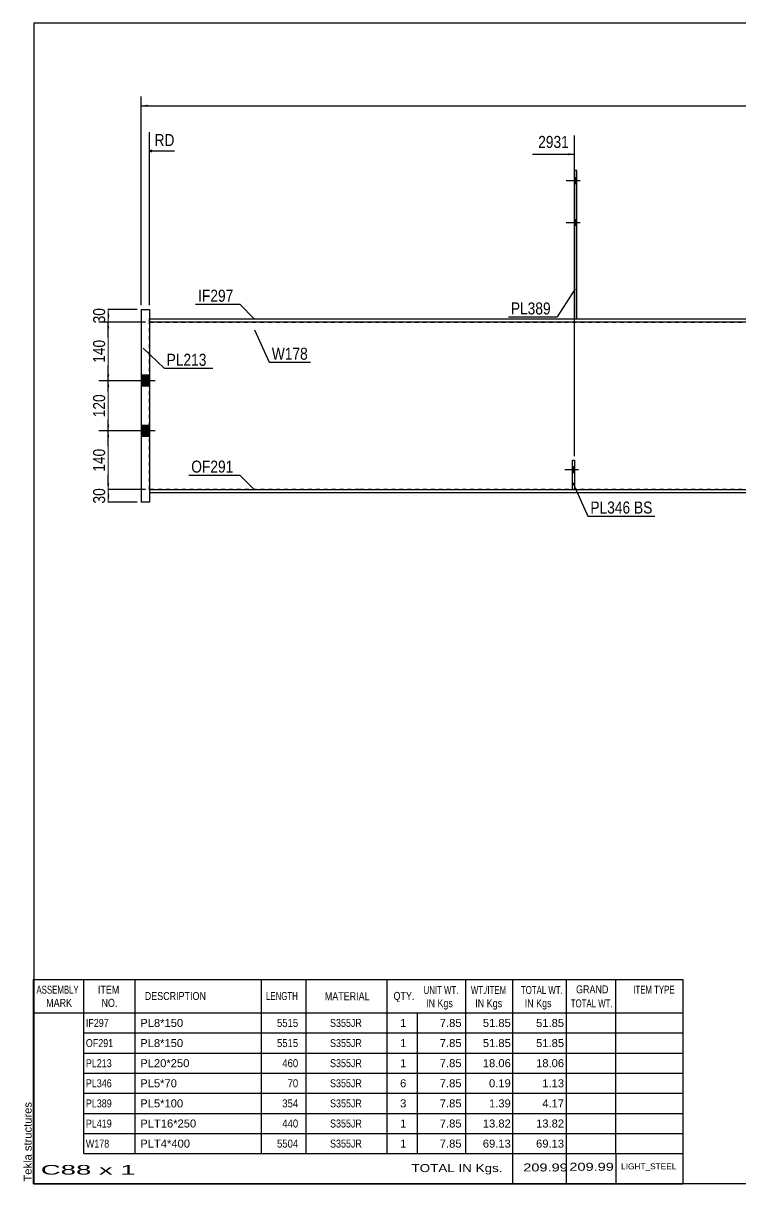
# Model space of a CAD drawing. Header units: millimetres. Extents: x -305 to 97, y -166 to 111.
# Drawn here: x -305.3 to -134.1, y -165.7 to 111.3 of the extents above; entities that cross this region are included whole.
import ezdxf

# ---------------------------------------------------------------- set-up
doc = ezdxf.new("R2010")
doc.units = ezdxf.units.MM
doc.linetypes.add('DXK_LINE_DOT1', pattern=[1.8814, 0.9407, -0.9407])
doc.linetypes.add('DXK_LINE_DOT2', pattern=[3.9198, 1.9599, -1.9599])
doc.styles.add('Arial', font='ARIAL.TTF', dxfattribs={"height": 0.2})
doc.styles.add('Arial Narrow', font='ARIALN.TTF', dxfattribs={"height": 0.2})

# ---------------------------------------------------------------- blocks, each defined once
blk = doc.blocks.new('Unknown-624481099-6954')
at = {"color": 5, "linetype": 'Continuous'}
for p, q in [((97.18, 111.33), (-302.82, 111.33)), ((-302.82, 111.33), (-302.82, -165.67)), ((97.18, -165.67), (97.18, 111.33)), ((-302.82, -165.67), (97.18, -165.67))]:
    blk.add_line(p, q, dxfattribs=at)
at = {"color": 174, "linetype": 'Continuous', "style": 'Arial'}
blk.add_text('Tekla structures', height=1.9102, rotation=90, dxfattribs=at).set_placement((-303.32, -165.17))
blk = doc.blocks.new('Part-624481099-9206 - 6020')
at = {"color": 2, "linetype": 'Continuous'}
for p, q in [((-174.28, 0), (-174.28, 7)), ((-174.28, 7), (-173.78, 7)), ((-173.78, 7), (-173.78, 0))]:
    blk.add_line(p, q, dxfattribs=at)
blk = doc.blocks.new('Part-624481099-6067 - 6020')
at = {"color": 2, "linetype": 'Continuous'}
for p, q in [((-275.18, 0), (-225.18, 0)), ((-225.18, -0.8), (-275.18, -0.8)), ((-225.08, 0), (-122.48, 0)), ((-122.48, -0.8), (-225.08, -0.8)), ((-122.38, 0), (-19.78, 0)), ((-19.78, -0.8), (-122.38, -0.8)), ((-19.68, 0), (62.36, 0)), ((62.36, -0.8), (-19.68, -0.8)), ((62.36, 0), (62.36, -0.8))]:
    blk.add_line(p, q, dxfattribs=at)
at = {"color": 7, "linetype": 'DXK_LINE_DOT1'}
for p, q in [((-275.18, 0), (-275.18, -0.8)), ((60.19, -0.8), (60.19, 0))]:
    blk.add_line(p, q, dxfattribs=at)
blk = doc.blocks.new('Part-624481099-6068 - 6020')
at = {"color": 2, "linetype": 'Continuous'}
for p, q in [((-275.18, 40.8), (-225.18, 40.8)), ((-225.18, 40), (-275.18, 40)), ((-225.08, 40.8), (-122.48, 40.8)), ((-122.48, 40), (-225.08, 40)), ((-122.38, 40.8), (-19.78, 40.8)), ((-19.78, 40), (-122.38, 40)), ((-19.68, 40.8), (62.36, 40.8)), ((62.36, 40), (-19.68, 40)), ((62.36, 40.8), (62.36, 40))]:
    blk.add_line(p, q, dxfattribs=at)
at = {"color": 7, "linetype": 'DXK_LINE_DOT1'}
for p, q in [((-275.18, 40), (-275.18, 40.8)), ((60.19, 40), (60.19, 40.8))]:
    blk.add_line(p, q, dxfattribs=at)
blk = doc.blocks.new('Part-624481099-6072 - 6020')
at = {"color": 2, "linetype": 'Continuous'}
for p, q in [((-277.18, 43), (-275.18, 43)), ((-277.18, 43), (-277.18, -3)), ((-275.18, 43), (-275.18, -3)), ((-275.18, -3), (-277.18, -3))]:
    blk.add_line(p, q, dxfattribs=at)
blk = doc.blocks.new('Part-624481099-6087 - 6020')
at = {"color": 7, "linetype": 'DXK_LINE_DOT1'}
for p, q in [((-275.18, 40), (-225.18, 40)), ((-275.18, 0), (-275.18, 40)), ((-225.08, 40), (-122.48, 40)), ((-122.38, 40), (-19.78, 40)), ((-19.68, 40), (61.24, 40)), ((-71.58, 0), (-122.38, 0)), ((-19.78, 0), (-71.08, 0)), ((31.12, 0), (-19.68, 0)), ((61.24, 0), (31.62, 0)), ((-225.18, 0), (-275.18, 0)), ((-122.48, 0), (-225.08, 0))]:
    blk.add_line(p, q, dxfattribs=at)
at = {"color": 2, "linetype": 'Continuous'}
blk.add_line((61.24, 40), (61.24, 0), dxfattribs=at)
blk = doc.blocks.new('Bolt-624481099-6091 - 6020')
at = {"linetype": 'Continuous'}
for points in [[(-275.18, 24.7), (-275.18, 27.3), (-277.18, 27.3), (-277.18, 24.7)], [(-275.18, 24.7), (-275.18, 27.3), (-277.18, 27.3), (-277.18, 24.7)], [(-275.18, 12.7), (-275.18, 15.3), (-277.18, 15.3), (-277.18, 12.7)], [(-275.18, 12.7), (-275.18, 15.3), (-277.18, 15.3), (-277.18, 12.7)]]:
    blk.add_hatch(color=3, dxfattribs=at).paths.add_polyline_path(points)
at = {"color": 3, "linetype": 'Continuous'}
for p, q in [((-275.18, 27.3), (-277.18, 27.3)), ((-275.18, 27.3), (-277.18, 27.3)), ((-273.88, 26), (-277.18, 26)), ((-273.88, 26), (-277.18, 26)), ((-275.18, 24.7), (-277.18, 24.7)), ((-275.18, 24.7), (-277.18, 24.7)), ((-275.18, 15.3), (-277.18, 15.3)), ((-275.18, 15.3), (-277.18, 15.3)), ((-273.88, 14), (-277.18, 14)), ((-273.88, 14), (-277.18, 14)), ((-275.18, 12.7), (-277.18, 12.7)), ((-275.18, 12.7), (-277.18, 12.7))]:
    blk.add_line(p, q, dxfattribs=at)
blk = doc.blocks.new('Part-624481099-9203 - 6020')
at = {"color": 7, "linetype": 'DXK_LINE_DOT1'}
for p, q in [((-174.28, 0), (-174.28, 7)), ((-174.28, 7), (-173.78, 7)), ((-173.78, 7), (-173.78, 0)), ((-174.28, 1.5), (-173.78, 1.5))]:
    blk.add_line(p, q, dxfattribs=at)
blk = doc.blocks.new('Part-624481099-9202 - 6020')
at = {"color": 2, "linetype": 'Continuous'}
for p, q in [((-173.28, 76.2), (-173.78, 76.2)), ((-173.78, 76.2), (-173.78, 40.8)), ((-173.28, 40.8), (-173.28, 76.2))]:
    blk.add_line(p, q, dxfattribs=at)
at = {"color": 7, "linetype": 'DXK_LINE_DOT1'}
blk.add_line((-173.78, 40.8), (-173.28, 40.8), dxfattribs=at)
blk = doc.blocks.new('Bolt-624481099-9209 - 6020')
at = {"linetype": 'Continuous'}
for points in [[(-173.28, 73), (-173.28, 74.4), (-173.78, 74.4), (-173.78, 73)], [(-173.28, 73), (-173.28, 74.4), (-173.78, 74.4), (-173.78, 73)], [(-173.28, 63), (-173.28, 64.4), (-173.78, 64.4), (-173.78, 63)], [(-173.28, 63), (-173.28, 64.4), (-173.78, 64.4), (-173.78, 63)]]:
    blk.add_hatch(color=3, dxfattribs=at).paths.add_polyline_path(points)
at = {"color": 3, "linetype": 'Continuous'}
for p, q in [((-172.48, 73.7), (-175.78, 73.7)), ((-172.48, 73.7), (-175.78, 73.7)), ((-173.28, 74.4), (-173.78, 74.4)), ((-173.28, 74.4), (-173.78, 74.4)), ((-173.28, 73), (-173.78, 73)), ((-173.28, 73), (-173.78, 73)), ((-173.28, 64.4), (-173.78, 64.4)), ((-173.28, 64.4), (-173.78, 64.4)), ((-172.48, 63.7), (-175.78, 63.7)), ((-172.48, 63.7), (-175.78, 63.7)), ((-173.28, 63), (-173.78, 63)), ((-173.28, 63), (-173.78, 63))]:
    blk.add_line(p, q, dxfattribs=at)
blk = doc.blocks.new('Bolt-624481099-9210 - 6020')
at = {"color": 3, "linetype": 'DXK_LINE_DOT2'}
for p, q in [((-172.83, 4.7), (-176.13, 4.7)), ((-173.78, 5.4), (-174.28, 5.4)), ((-173.78, 4), (-174.28, 4))]:
    blk.add_line(p, q, dxfattribs=at)
blk = doc.blocks.new('Bolt-624481099-9213 - 6020')
at = {"linetype": 'Continuous'}
blk.add_hatch(color=3, dxfattribs=at).paths.add_polyline_path([(-173.78, 4), (-173.78, 5.4), (-174.28, 5.4), (-174.28, 4)])
at = {"color": 3, "linetype": 'Continuous'}
for p, q in [((-172.83, 4.7), (-176.13, 4.7)), ((-173.78, 5.4), (-174.28, 5.4)), ((-173.78, 4), (-174.28, 4))]:
    blk.add_line(p, q, dxfattribs=at)
blk = doc.blocks.new('StraightDimension-624481099-7207 - 6020')
at = {"linetype": 'Continuous'}
for points in [[(-285.3, 24.5), (-285.05, 26), (-284.8, 24.5)], [(-284.8, 15.5), (-285.05, 14), (-285.3, 15.5)]]:
    blk.add_hatch(color=7, dxfattribs=at).paths.add_polyline_path(points)
at = {"color": 7, "linetype": 'Continuous'}
for p, q in [((-276.18, 26), (-287.3, 26)), ((-285.05, 14), (-285.05, 26)), ((-276.18, 14), (-287.3, 14))]:
    blk.add_line(p, q, dxfattribs=at)
at = {"color": 0}
blk.add_wipeout([(-285.2, 23.34), (-289.4, 23.34), (-289.4, 16.66), (-285.2, 16.66)], dxfattribs=at)
at = {"color": 3, "style": 'Arial Narrow'}
blk.add_text('120', height=2.863, rotation=90.0002, dxfattribs=at).set_placement((-285.8, 17.26))
blk = doc.blocks.new('StraightDimension-624481099-9736 - 6020')
at = {"linetype": 'Continuous'}
blk.add_hatch(color=7, dxfattribs=at).paths.add_polyline_path([(-175.28, 80.3), (-173.78, 80.05), (-175.28, 79.8)])
at = {"color": 7, "linetype": 'Continuous'}
for p, q in [((-173.78, 8), (-173.78, 84.55)), ((-183.84, 80.05), (-173.78, 80.05))]:
    blk.add_line(p, q, dxfattribs=at)
at = {"color": 0, "linetype": 'Continuous'}
blk.add_wipeout([(-268.65, 81.4), (-268.65, 85.6), (-274.59, 85.6), (-274.59, 81.4)], dxfattribs=at)
at = {"color": 7, "linetype": 'Continuous'}
for p, q in [((-275.18, 44), (-275.18, 85.3)), ((-274.68, 81.05), (-275.18, 80.8)), ((-274.68, 80.55), (-275.18, 80.8)), ((-269.25, 80.8), (-275.18, 80.8))]:
    blk.add_line(p, q, dxfattribs=at)
at = {"color": 3, "linetype": 'Continuous', "style": 'Arial Narrow'}
blk.add_text('RD', height=2.863, dxfattribs=at).set_placement((-273.99, 82))
at = {"color": 0}
blk.add_wipeout([(-174.56, 80.95), (-174.56, 85.15), (-183.07, 85.15), (-183.07, 80.95)], dxfattribs=at)
at = {"color": 3, "style": 'Arial Narrow'}
blk.add_text('2931', height=2.863, dxfattribs=at).set_placement((-182.47, 81.55))
blk = doc.blocks.new('StraightDimension-624481099-7205 - 6020')
at = {"linetype": 'Continuous'}
for points in [[(-285.3, 41.5), (-285.05, 43), (-284.8, 41.5)], [(-284.8, 41.5), (-285.05, 40), (-285.3, 41.5)]]:
    blk.add_hatch(color=7, dxfattribs=at).paths.add_polyline_path(points)
at = {"color": 7, "linetype": 'Continuous'}
for p, q in [((-278.18, 43), (-287.3, 43)), ((-285.05, 40), (-285.05, 43)), ((-276.18, 40), (-287.3, 40))]:
    blk.add_line(p, q, dxfattribs=at)
at = {"color": 0}
blk.add_wipeout([(-285.2, 43.93), (-289.4, 43.93), (-289.4, 39.07), (-285.2, 39.07)], dxfattribs=at)
at = {"color": 3, "style": 'Arial Narrow'}
blk.add_text('30', height=2.863, rotation=90.0002, dxfattribs=at).set_placement((-285.8, 39.67))
blk = doc.blocks.new('StraightDimension-624481099-7206 - 6020')
at = {"linetype": 'Continuous'}
for points in [[(-285.3, 38.5), (-285.05, 40), (-284.8, 38.5)], [(-284.8, 27.5), (-285.05, 26), (-285.3, 27.5)]]:
    blk.add_hatch(color=7, dxfattribs=at).paths.add_polyline_path(points)
at = {"color": 7, "linetype": 'Continuous'}
for p, q in [((-276.18, 40), (-287.3, 40)), ((-285.05, 26), (-285.05, 40)), ((-276.18, 26), (-287.3, 26))]:
    blk.add_line(p, q, dxfattribs=at)
at = {"color": 0}
blk.add_wipeout([(-285.2, 36.34), (-289.4, 36.34), (-289.4, 29.66), (-285.2, 29.66)], dxfattribs=at)
at = {"color": 3, "style": 'Arial Narrow'}
blk.add_text('140', height=2.863, rotation=90.0002, dxfattribs=at).set_placement((-285.8, 30.26))
blk = doc.blocks.new('StraightDimension-624481099-7208 - 6020')
at = {"linetype": 'Continuous'}
for points in [[(-285.3, 12.5), (-285.05, 14), (-284.8, 12.5)], [(-284.8, 1.5), (-285.05, 0), (-285.3, 1.5)]]:
    blk.add_hatch(color=7, dxfattribs=at).paths.add_polyline_path(points)
at = {"color": 7, "linetype": 'Continuous'}
for p, q in [((-276.18, 14), (-287.3, 14)), ((-285.05, 0), (-285.05, 14)), ((-276.18, 0), (-287.3, 0))]:
    blk.add_line(p, q, dxfattribs=at)
at = {"color": 0}
blk.add_wipeout([(-285.2, 10.34), (-289.4, 10.34), (-289.4, 3.66), (-285.2, 3.66)], dxfattribs=at)
at = {"color": 3, "style": 'Arial Narrow'}
blk.add_text('140', height=2.863, rotation=90.0002, dxfattribs=at).set_placement((-285.8, 4.26))
blk = doc.blocks.new('StraightDimension-624481099-7209 - 6020')
at = {"linetype": 'Continuous'}
for points in [[(-285.3, -1.5), (-285.05, 0), (-284.8, -1.5)], [(-284.8, -1.5), (-285.05, -3), (-285.3, -1.5)]]:
    blk.add_hatch(color=7, dxfattribs=at).paths.add_polyline_path(points)
at = {"color": 7, "linetype": 'Continuous'}
for p, q in [((-276.18, 0), (-287.3, 0)), ((-285.05, -3), (-285.05, 0)), ((-278.18, -3), (-287.3, -3))]:
    blk.add_line(p, q, dxfattribs=at)
at = {"color": 0}
blk.add_wipeout([(-285.2, 0.93), (-289.4, 0.93), (-289.4, -3.93), (-285.2, -3.93)], dxfattribs=at)
at = {"color": 3, "style": 'Arial Narrow'}
blk.add_text('30', height=2.863, rotation=90.0002, dxfattribs=at).set_placement((-285.8, -3.33))
blk = doc.blocks.new('StraightDimension-624481099-7290 - 6020')
at = {"linetype": 'Continuous'}
for points in [[(-275.68, 91.36), (-277.18, 91.61), (-275.68, 91.86)], [(63.14, 91.86), (64.64, 91.61), (63.14, 91.36)]]:
    blk.add_hatch(color=7, dxfattribs=at).paths.add_polyline_path(points)
at = {"color": 7, "linetype": 'Continuous'}
for p, q in [((-277.18, 44), (-277.18, 93.86)), ((-277.18, 91.61), (64.64, 91.61)), ((64.64, 43), (64.64, 93.86))]:
    blk.add_line(p, q, dxfattribs=at)
at = {"color": 0}
blk.add_wipeout([(-102.01, 91.76), (-102.01, 95.96), (-110.52, 95.96), (-110.52, 91.76)], dxfattribs=at)
at = {"color": 3, "style": 'Arial Narrow'}
blk.add_text('5558', height=2.863, dxfattribs=at).set_placement((-109.92, 92.36))
blk = doc.blocks.new('CBS_BOM-624481099-9946')
at = {"color": 7, "linetype": 'Continuous'}
for p, q in [((-302.85, -124.91), (-302.85, -116.91)), ((-302.85, -116.91), (-147.93, -116.91)), ((-290.85, -124.91), (-290.85, -116.91)), ((-278.66, -124.91), (-278.66, -116.91)), ((-248.5, -124.91), (-248.5, -116.91)), ((-237.82, -124.91), (-237.82, -116.91)), ((-218.5, -124.91), (-218.5, -116.91)), ((-199.7, -124.91), (-199.7, -116.91)), ((-188.49, -124.91), (-188.49, -116.91)), ((-175.7, -124.91), (-175.7, -116.91)), ((-163.95, -124.91), (-163.95, -116.91)), ((-147.93, -116.91), (-147.93, -124.9)), ((-302.85, -124.91), (-147.93, -124.91)), ((-302.85, -129.71), (-302.85, -124.91)), ((-290.85, -129.71), (-290.85, -124.91)), ((-278.66, -129.71), (-278.66, -124.91)), ((-248.5, -129.71), (-248.5, -124.91)), ((-237.82, -129.71), (-237.82, -124.91)), ((-218.5, -129.71), (-218.5, -124.91)), ((-211.24, -129.71), (-211.24, -124.91)), ((-199.7, -129.71), (-199.7, -124.91)), ((-188.49, -129.71), (-188.49, -124.91)), ((-175.7, -129.71), (-175.7, -124.91)), ((-163.93, -129.71), (-163.93, -124.91)), ((-147.93, -124.91), (-147.93, -129.71)), ((-302.85, -134.51), (-302.85, -129.71)), ((-290.85, -129.71), (-147.93, -129.71)), ((-290.85, -134.51), (-290.85, -129.71)), ((-278.66, -134.51), (-278.66, -129.71)), ((-248.5, -134.51), (-248.5, -129.71)), ((-237.82, -134.51), (-237.82, -129.71)), ((-218.5, -134.51), (-218.5, -129.71)), ((-211.24, -134.51), (-211.24, -129.71)), ((-199.7, -134.51), (-199.7, -129.71)), ((-188.49, -134.51), (-188.49, -129.71)), ((-175.7, -134.51), (-175.7, -129.71)), ((-163.93, -134.51), (-163.93, -129.71)), ((-147.93, -129.71), (-147.93, -134.51)), ((-302.85, -139.31), (-302.85, -134.51)), ((-290.85, -134.51), (-147.93, -134.51)), ((-290.85, -139.31), (-290.85, -134.51)), ((-278.66, -139.31), (-278.66, -134.51)), ((-248.5, -139.31), (-248.5, -134.51)), ((-237.82, -139.31), (-237.82, -134.51)), ((-218.5, -139.31), (-218.5, -134.51)), ((-211.24, -139.31), (-211.24, -134.51)), ((-199.7, -139.31), (-199.7, -134.51)), ((-188.49, -139.31), (-188.49, -134.51)), ((-175.7, -139.31), (-175.7, -134.51)), ((-163.93, -139.31), (-163.93, -134.51)), ((-147.93, -134.51), (-147.93, -139.31)), ((-302.85, -144.11), (-302.85, -139.31)), ((-290.85, -139.31), (-147.93, -139.31)), ((-290.85, -144.11), (-290.85, -139.31)), ((-278.66, -144.11), (-278.66, -139.31)), ((-248.5, -144.11), (-248.5, -139.31)), ((-237.82, -144.11), (-237.82, -139.31)), ((-218.5, -144.11), (-218.5, -139.31)), ((-211.24, -144.11), (-211.24, -139.31)), ((-199.7, -144.11), (-199.7, -139.31)), ((-188.49, -144.11), (-188.49, -139.31)), ((-175.7, -144.11), (-175.7, -139.31)), ((-163.93, -144.11), (-163.93, -139.31)), ((-147.93, -139.31), (-147.93, -144.11)), ((-302.85, -148.91), (-302.85, -144.11)), ((-290.85, -144.11), (-147.93, -144.11)), ((-290.85, -148.91), (-290.85, -144.11)), ((-278.66, -148.91), (-278.66, -144.11)), ((-248.5, -148.91), (-248.5, -144.11)), ((-237.82, -148.91), (-237.82, -144.11)), ((-218.5, -148.91), (-218.5, -144.11)), ((-211.24, -148.91), (-211.24, -144.11)), ((-199.7, -148.91), (-199.7, -144.11)), ((-188.49, -148.91), (-188.49, -144.11)), ((-175.7, -148.91), (-175.7, -144.11)), ((-163.93, -148.91), (-163.93, -144.11)), ((-147.93, -144.11), (-147.93, -148.91)), ((-302.85, -153.71), (-302.85, -148.91)), ((-290.85, -148.91), (-147.93, -148.91)), ((-290.85, -153.71), (-290.85, -148.91)), ((-278.66, -153.71), (-278.66, -148.91)), ((-248.5, -153.71), (-248.5, -148.91)), ((-237.82, -153.71), (-237.82, -148.91)), ((-218.5, -153.71), (-218.5, -148.91)), ((-211.24, -153.71), (-211.24, -148.91)), ((-199.7, -153.71), (-199.7, -148.91)), ((-188.49, -153.71), (-188.49, -148.91)), ((-175.7, -153.71), (-175.7, -148.91)), ((-163.93, -153.71), (-163.93, -148.91)), ((-147.93, -148.91), (-147.93, -153.71)), ((-302.85, -158.51), (-302.85, -153.71)), ((-290.85, -153.71), (-147.93, -153.71)), ((-290.85, -158.51), (-290.85, -153.71)), ((-278.66, -158.51), (-278.66, -153.71)), ((-248.5, -158.51), (-248.5, -153.71)), ((-237.82, -158.51), (-237.82, -153.71)), ((-218.5, -158.51), (-218.5, -153.71)), ((-211.24, -158.51), (-211.24, -153.71)), ((-199.7, -158.51), (-199.7, -153.71)), ((-188.49, -158.51), (-188.49, -153.71)), ((-175.7, -158.51), (-175.7, -153.71)), ((-163.93, -158.51), (-163.93, -153.71)), ((-147.93, -153.71), (-147.93, -158.51)), ((-302.85, -165.71), (-302.85, -158.52)), ((-290.85, -158.51), (-147.93, -158.51)), ((-188.49, -165.71), (-188.49, -158.52)), ((-175.7, -165.71), (-175.7, -158.52)), ((-163.89, -165.71), (-163.89, -158.52)), ((-147.93, -158.51), (-147.93, -165.71)), ((-302.85, -165.71), (-147.93, -165.71))]:
    blk.add_line(p, q, dxfattribs=at)
at = {"color": 3, "linetype": 'Continuous', "style": 'Arial'}
for s, height, width, p in [('ASSEMBLY', 1.91, 0.7, (-302.17, -120.33)), ('ITEM', 1.91, 0.8, (-287.52, -120.33)), ('UNIT WT.', 1.91, 0.7, (-209.81, -120.41)), ('WT./ITEM', 1.91, 0.7, (-198.52, -120.41)), ('TOTAL WT.', 1.91, 0.7, (-186.58, -120.41)), ('GRAND', 1.91, 0.8, (-173.43, -120.25)), ('ITEM TYPE', 1.91, 0.7, (-159.79, -120.33)), ('MARK', 1.91, 0.8, (-299.85, -123.47)), ('NO.', 1.91, 0.8, (-286.66, -123.47)), ('DESCRIPTION', 1.9102, 0.8, (-276.33, -121.84)), ('LENGTH', 1.91, 0.7, (-247.39, -121.84)), ('MATERIAL', 1.91, 0.8, (-233.37, -121.88)), ('QTY.', 1.91, 0.8, (-216.98, -121.81)), ('IN Kgs', 1.91, 0.8, (-209.23, -123.55)), ('IN Kgs', 1.91, 0.8, (-197.48, -123.55)), ('IN Kgs', 1.91, 0.8, (-185.69, -123.55)), ('TOTAL WT.', 1.91, 0.7, (-174.69, -123.59))]:
    blk.add_text(s, height=height, dxfattribs=dict(at, width=width)).set_placement(p)
at = {"color": 7, "linetype": 'Continuous', "style": 'Arial'}
for s, width, p in [('IF297', 0.8, (-290.39, -128.27)), ('5515', 0.85, (-244.78, -128.27)), ('S355JR', 0.8, (-232.13, -128.27)), ('OF291', 0.8, (-290.39, -133.07)), ('5515', 0.85, (-244.78, -133.07)), ('S355JR', 0.8, (-232.13, -133.07)), ('PL213', 0.8, (-290.39, -137.87)), ('460', 0.85, (-243.52, -137.87)), ('S355JR', 0.8, (-232.13, -137.87)), ('PL346', 0.8, (-290.39, -142.67)), ('70', 0.85, (-242.26, -142.67)), ('S355JR', 0.8, (-232.13, -142.67)), ('PL389', 0.8, (-290.39, -147.47)), ('354', 0.85, (-243.52, -147.47)), ('S355JR', 0.8, (-232.13, -147.47)), ('PL419', 0.8, (-290.39, -152.27)), ('440', 0.85, (-243.52, -152.27)), ('S355JR', 0.8, (-232.13, -152.27)), ('W178', 0.8, (-290.39, -157.07)), ('5504', 0.85, (-244.78, -157.07)), ('S355JR', 0.8, (-232.13, -157.07))]:
    blk.add_text(s, height=1.91, dxfattribs=dict(at, width=width)).set_placement(p)
for s, p in [('PL8*150', (-277.41, -128.27)), ('1', (-215.41, -128.27)), ('7.85', (-205.94, -128.27)), ('51.85', (-195.68, -128.27)), ('51.85', (-182.97, -128.27)), ('PL8*150', (-277.41, -133.07)), ('1', (-215.41, -133.07)), ('7.85', (-205.94, -133.07)), ('51.85', (-195.68, -133.07)), ('51.85', (-182.97, -133.07)), ('PL20*250', (-277.41, -137.87)), ('1', (-215.41, -137.87)), ('7.85', (-205.94, -137.87)), ('18.06', (-195.68, -137.87)), ('18.06', (-182.97, -137.87)), ('PL5*70', (-277.41, -142.67)), ('6', (-215.41, -142.67)), ('7.85', (-205.94, -142.67)), ('0.19', (-194.2, -142.67)), ('1.13', (-181.49, -142.67)), ('PL5*100', (-277.41, -147.47)), ('3', (-215.41, -147.47)), ('7.85', (-205.94, -147.47)), ('1.39', (-194.2, -147.47)), ('4.17', (-181.49, -147.47)), ('PLT16*250', (-277.41, -152.27)), ('1', (-215.41, -152.27)), ('7.85', (-205.94, -152.27)), ('13.82', (-195.68, -152.27)), ('13.82', (-182.97, -152.27)), ('PLT4*400', (-277.41, -157.07)), ('7.85', (-205.94, -157.07)), ('69.13', (-195.68, -157.07)), ('69.13', (-182.97, -157.07)), ('1', (-215.41, -157.07))]:
    blk.add_text(s, height=1.91, dxfattribs=at).set_placement(p)
at = {"color": 6, "linetype": 'Continuous', "style": 'Arial'}
for s, height, width, p in [('209.99', 1.91, 1.3, (-175.03, -162.6)), ('C88 x 1', 2.292, 2.05, (-301.13, -163.51)), ('TOTAL IN Kgs.', 1.9102, 1.2, (-212.69, -162.91)), ('209.99', 1.91, 1.3, (-186.03, -162.76))]:
    blk.add_text(s, height=height, dxfattribs=dict(at, width=width)).set_placement(p)
blk.add_text('LIGHT_STEEL', height=1.4135, dxfattribs=at).set_placement((-162.68, -162.25))
blk = doc.blocks.new('Mark-624481099-7001 - 6020')
at = {"color": 7, "linetype": 'Continuous'}
blk.add_line((-250.16, 40.72), (-253.69, 44.25), dxfattribs=at)
at = {"color": 0}
blk.add_wipeout([(-255.19, 44.85), (-255.19, 47.85), (-263.6, 47.85), (-263.6, 44.85)], dxfattribs=at)
blk.add_wipeout([(-255.19, 44.85), (-255.19, 47.85), (-263.6, 47.85), (-263.6, 44.85)], dxfattribs=at)
at = {"color": 7, "linetype": 'Continuous'}
blk.add_line((-264.2, 44.25), (-253.69, 44.25), dxfattribs=at)
at = {"color": 3, "style": 'Arial Narrow'}
blk.add_text('IF297', height=2.863, dxfattribs=at).set_placement((-263.6, 44.85))
blk = doc.blocks.new('Mark-624481099-7007 - 6020')
at = {"color": 0}
blk.add_wipeout([(-261.61, 29.55), (-261.61, 32.55), (-271.11, 32.55), (-271.11, 29.55)], dxfattribs=at)
blk.add_wipeout([(-261.61, 29.55), (-261.61, 32.55), (-271.11, 32.55), (-271.11, 29.55)], dxfattribs=at)
at = {"color": 7, "linetype": 'Continuous'}
for p, q in [((-276.75, 33.77), (-271.71, 28.95)), ((-271.71, 28.95), (-260.11, 28.95))]:
    blk.add_line(p, q, dxfattribs=at)
at = {"color": 3, "style": 'Arial Narrow'}
blk.add_text('PL213', height=2.863, dxfattribs=at).set_placement((-271.11, 29.55))
blk = doc.blocks.new('Mark-624481099-7016 - 6020')
at = {"color": 0}
blk.add_wipeout([(-237.43, 31), (-237.43, 34), (-246.02, 34), (-246.02, 31)], dxfattribs=at)
blk.add_wipeout([(-237.43, 31), (-237.43, 34), (-246.02, 34), (-246.02, 31)], dxfattribs=at)
at = {"color": 7, "linetype": 'Continuous'}
for p, q in [((-250.16, 38.14), (-246.62, 30.4)), ((-246.62, 30.4), (-236.83, 30.4))]:
    blk.add_line(p, q, dxfattribs=at)
at = {"color": 3, "style": 'Arial Narrow'}
blk.add_text('W178', height=2.863, dxfattribs=at).set_placement((-246.02, 31))
blk = doc.blocks.new('Mark-624481099-6998 - 6020')
at = {"color": 7, "linetype": 'Continuous'}
blk.add_line((-250.16, -0.08), (-253.69, 3.45), dxfattribs=at)
at = {"color": 0}
blk.add_wipeout([(-255.19, 4.05), (-255.19, 7.05), (-265.24, 7.05), (-265.24, 4.05)], dxfattribs=at)
blk.add_wipeout([(-255.19, 4.05), (-255.19, 7.05), (-265.24, 7.05), (-265.24, 4.05)], dxfattribs=at)
at = {"color": 7, "linetype": 'Continuous'}
blk.add_line((-265.84, 3.45), (-253.69, 3.45), dxfattribs=at)
at = {"color": 3, "style": 'Arial Narrow'}
blk.add_text('OF291', height=2.863, dxfattribs=at).set_placement((-265.24, 4.05))
blk = doc.blocks.new('MarkSet-624481099-9273 - 6020')
at = {"color": 0}
blk.add_wipeout([(-160.51, -5.71), (-160.51, -2.71), (-170.02, -2.71), (-170.02, -5.71)], dxfattribs=at)
blk.add_wipeout([(-160.51, -5.71), (-160.51, -2.71), (-170.02, -2.71), (-170.02, -5.71)], dxfattribs=at)
at = {"color": 7, "linetype": 'Continuous'}
blk.add_line((-174.15, 1.43), (-170.62, -6.31), dxfattribs=at)
at = {"color": 0}
blk.add_wipeout([(-155.23, -5.71), (-155.23, -2.71), (-159.61, -2.71), (-159.61, -5.71)], dxfattribs=at)
blk.add_wipeout([(-155.23, -5.71), (-155.23, -2.71), (-159.61, -2.71), (-159.61, -5.71)], dxfattribs=at)
at = {"color": 7, "linetype": 'Continuous'}
blk.add_line((-170.62, -6.31), (-154.63, -6.31), dxfattribs=at)
at = {"color": 3, "style": 'Arial Narrow'}
for s, p in [('PL346', (-170.02, -5.71)), ('BS', (-159.61, -5.71))]:
    blk.add_text(s, height=2.863, dxfattribs=at).set_placement(p)
blk = doc.blocks.new('Mark-624481099-9292 - 6020')
at = {"color": 7, "linetype": 'Continuous'}
blk.add_line((-173.65, 47.91), (-177.98, 41.21), dxfattribs=at)
at = {"color": 0}
blk.add_wipeout([(-179.48, 41.81), (-179.48, 44.81), (-188.99, 44.81), (-188.99, 41.81)], dxfattribs=at)
blk.add_wipeout([(-179.48, 41.81), (-179.48, 44.81), (-188.99, 44.81), (-188.99, 41.81)], dxfattribs=at)
at = {"color": 7, "linetype": 'Continuous'}
blk.add_line((-189.59, 41.21), (-177.98, 41.21), dxfattribs=at)
at = {"color": 3, "style": 'Arial Narrow'}
blk.add_text('PL389', height=2.863, dxfattribs=at).set_placement((-188.99, 41.81))

msp = doc.modelspace()

# ---------------------------------------------------------------- block references
for name in ['Unknown-624481099-6954', 'Part-624481099-9202 - 6020', 'Bolt-624481099-9209 - 6020', 'Part-624481099-6072 - 6020', 'Part-624481099-6068 - 6020', 'Part-624481099-6087 - 6020', 'Bolt-624481099-6091 - 6020', 'Part-624481099-9206 - 6020', 'Part-624481099-9203 - 6020', 'Bolt-624481099-9210 - 6020', 'Bolt-624481099-9213 - 6020', 'Part-624481099-6067 - 6020', 'CBS_BOM-624481099-9946']:
    msp.add_blockref(name, (0, 0))

# ---------------------------------------------------------------- next in the draw order: block references
for name in ['StraightDimension-624481099-7207 - 6020', 'MarkSet-624481099-9273 - 6020']:
    msp.add_blockref(name, (0, 0))

# ---------------------------------------------------------------- next in the draw order: block references
msp.add_blockref('StraightDimension-624481099-9736 - 6020', (0, 0))

# ---------------------------------------------------------------- next in the draw order: block references
for name in ['StraightDimension-624481099-7205 - 6020', 'Mark-624481099-7016 - 6020', 'StraightDimension-624481099-7208 - 6020', 'Mark-624481099-6998 - 6020']:
    msp.add_blockref(name, (0, 0))

# ---------------------------------------------------------------- next in the draw order: block references
for name in ['StraightDimension-624481099-7290 - 6020', 'StraightDimension-624481099-7206 - 6020', 'StraightDimension-624481099-7209 - 6020']:
    msp.add_blockref(name, (0, 0))

# ---------------------------------------------------------------- next in the draw order: block references
for name in ['Mark-624481099-7001 - 6020', 'Mark-624481099-9292 - 6020', 'Mark-624481099-7007 - 6020']:
    msp.add_blockref(name, (0, 0))

doc.saveas('drawing.dxf')
